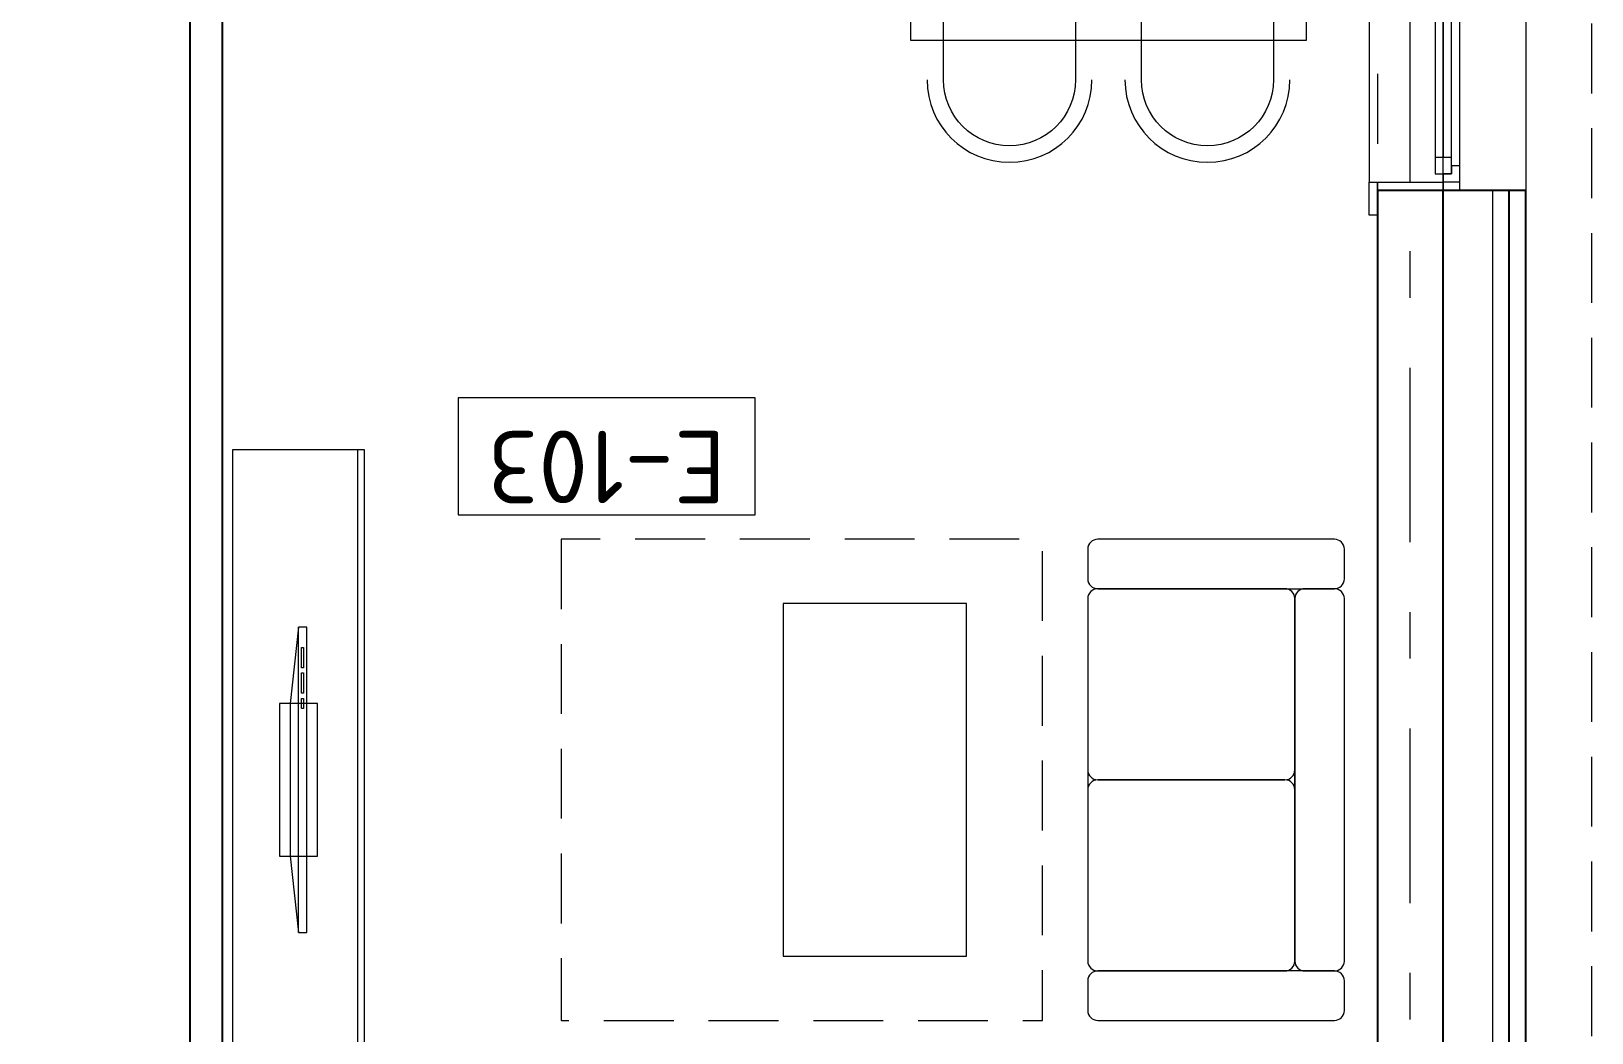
# Model space of a CAD drawing. Header units: millimetres. Extents: x 18162 to 7085488, y 72188 to 247925.
# Drawn here: x 682831 to 687561, y 79693 to 82728 of the extents above; entities that cross this region are included whole.
import ezdxf
from ezdxf.enums import TextEntityAlignment as Align

# ---------------------------------------------------------------- set-up
doc = ezdxf.new("R2010")
doc.units = ezdxf.units.MM
doc.header["$MEASUREMENT"] = 0
for name, pattern in [('Dashed', [423.333333, 211.666667, -211.666667]), ('Double Dashed', [1093.611073, 529.166651, -211.666656, 141.111112, -211.666656]), ('Hidden Line', [317.5, 211.666667, -105.833333]), ('Wipeout_Contour', [1000, 0, -1000])]:
    doc.linetypes.add(name, pattern=pattern)
for name, color, linetype in [('Archicad Windows', 7, 'Continuous'), ('Archicad Zone Stamps', 7, 'Continuous'), ('Interior - Furniture', 7, 'Continuous'), ('Model Unit - Zone A', 7, 'Continuous'), ('Structural - Bearing', 7, 'Continuous'), ('Structural - Grid', 7, 'Continuous')]:
    doc.layers.add(name, color=color, linetype=linetype)
doc.styles.add('GENERATED_STYLE_2', font='')
doc.styles.add('GENERATED_STYLE_3', font='', dxfattribs={"width": 0.8})
doc.styles.get('GENERATED_STYLE_2').set_extended_font_data('ISOCPEUR MON')
doc.styles.get('GENERATED_STYLE_3').set_extended_font_data('ISOCPEUR MON')

# ---------------------------------------------------------------- blocks, each defined once
blk = doc.blocks.new('Carpet 27[179]_3', base_point=(684437.6, 79730.2))
at = {"layer": 'Interior - Furniture', "color": 7, "linetype": 'Hidden Line', "lineweight": 5, "flags": 128}
blk.add_lwpolyline([(684437.6, 81188.5), (684437.6, 79730.2), (685896, 79730.2), (685896, 81188.5)], close=True, dxfattribs=at)
blk = doc.blocks.new('Зочны өрөө_E-103_58_3', base_point=(684818.3, 81801.8))
at = {"layer": 'Archicad Zone Stamps', "color": 7, "linetype": 'Continuous', "lineweight": 5}
for p, q in [((685025.1, 81617.4), (684125.1, 81617.4)), ((684125.1, 81617.4), (684125.1, 81262.5)), ((685025.1, 81262.5), (685025.1, 81617.4)), ((684125.1, 81262.5), (685025.1, 81262.5))]:
    blk.add_line(p, q, dxfattribs=at)
at = {"layer": 'Archicad Zone Stamps', "color": 7, "lineweight": 5, "style": 'GENERATED_STYLE_2'}
for tag, p in [('DUMMY_861', (684212.9, 81298)), ('ROOM_NUMBER', (684575.1, 81298))]:
    blk.add_attdef(tag, text='', height=220, rotation=180, dxfattribs=at).set_placement(p, align=Align.TOP_CENTER)
blk = doc.blocks.new('Window 27[55]_3', base_point=(636137.8, 0))
at = {"layer": 'Archicad Windows', "color": 7, "linetype": 'Continuous', "lineweight": 13}
for p, q in [((686886.3, 83420.7), (686886.3, 83520.7)), ((686886.3, 83520.7), (686911.3, 83520.7)), ((686911.3, 83520.7), (686911.3, 83420.7)), ((686911.3, 83445.7), (686911.3, 83520.7)), ((686911.3, 83445.7), (686911.3, 83520.7)), ((686911.3, 83420.7), (686911.3, 83445.7)), ((686911.3, 83445.7), (687111.3, 83445.7)), ((687111.3, 83445.7), (686911.3, 83445.7)), ((687111.3, 83445.7), (686911.3, 83445.7)), ((687111.3, 83445.7), (687111.3, 83420.7)), ((687111.3, 83445.7), (687111.3, 83420.7)), ((687161.3, 83445.7), (687111.3, 83445.7)), ((687161.3, 83445.7), (687111.3, 83445.7)), ((687161.3, 83420.7), (687161.3, 83445.7)), ((687261.3, 83445.7), (687161.3, 83445.7)), ((687311.3, 83445.7), (687261.3, 83445.7)), ((687361.3, 83445.7), (687311.3, 83445.7)), ((687361.3, 83445.7), (687361.3, 82245.7)), ((686886.3, 83420.7), (686886.3, 82270.7)), ((686911.3, 83420.7), (686886.3, 83420.7)), ((687111.3, 83420.7), (686911.3, 83420.7)), ((687111.3, 83420.7), (687111.3, 83395.7)), ((687161.3, 83420.7), (687111.3, 83420.7)), ((687161.3, 83370.7), (687161.3, 83420.7)), ((687086.3, 83395.7), (687086.3, 83345.7)), ((687136.3, 83395.7), (687086.3, 83395.7)), ((687111.3, 83395.7), (687136.3, 83395.7)), ((687136.3, 83395.7), (687136.3, 83370.7)), ((687136.3, 83345.7), (687136.3, 83395.7)), ((687136.3, 83370.7), (687161.3, 83370.7)), ((687161.3, 82320.7), (687161.3, 83370.7)), ((687086.3, 83345.7), (687086.3, 82345.7)), ((687086.3, 83345.7), (687136.3, 83345.7)), ((687086.3, 83345.7), (687086.3, 82345.7)), ((687111.3, 83345.7), (687111.3, 82345.7)), ((687136.3, 82345.7), (687136.3, 83345.7)), ((687136.3, 82345.7), (687086.3, 82345.7)), ((687086.3, 82345.7), (687086.3, 82295.7)), ((687136.3, 82295.7), (687136.3, 82345.7)), ((687161.3, 82320.7), (687136.3, 82320.7)), ((687136.3, 82320.7), (687136.3, 82295.7)), ((687161.3, 82270.7), (687161.3, 82320.7)), ((686886.3, 82170.7), (686886.3, 82270.7)), ((686886.3, 82270.7), (686911.3, 82270.7)), ((686911.3, 82245.7), (686911.3, 82270.7)), ((686911.3, 82270.7), (687111.3, 82270.7)), ((686911.3, 82270.7), (686911.3, 82170.7)), ((687086.3, 82295.7), (687136.3, 82295.7)), ((687136.3, 82295.7), (687111.3, 82295.7)), ((687111.3, 82295.7), (687111.3, 82270.7)), ((687111.3, 82270.7), (687111.3, 82245.7)), ((687111.3, 82270.7), (687111.3, 82245.7)), ((687161.3, 82270.7), (687111.3, 82270.7)), ((687161.3, 82245.7), (687161.3, 82270.7)), ((687111.3, 82245.7), (686911.3, 82245.7)), ((687111.3, 82245.7), (686911.3, 82245.7)), ((687111.3, 82245.7), (686911.3, 82245.7)), ((686911.3, 82245.7), (686911.3, 82170.7)), ((686911.3, 82245.7), (686911.3, 82170.7)), ((687161.3, 82245.7), (687111.3, 82245.7)), ((687161.3, 82245.7), (687111.3, 82245.7)), ((687261.3, 82245.7), (687161.3, 82245.7)), ((687311.3, 82245.7), (687261.3, 82245.7)), ((687361.3, 82245.7), (687311.3, 82245.7)), ((686911.3, 82170.7), (686886.3, 82170.7))]:
    blk.add_line(p, q, dxfattribs=at)
at = {"layer": 'Archicad Windows', "color": 7, "linetype": 'Dashed', "lineweight": 13}
blk.add_line((686911.3, 83445.7), (686911.3, 82245.7), dxfattribs=at)
blk = doc.blocks.new('Dining Table Rectangle 27[246]_3', base_point=(686096.3, 83051))
at = {"layer": 'Interior - Furniture', "color": 7, "linetype": 'Continuous', "lineweight": 5, "flags": 128}
for points in [[(685596.3, 83251), (685996.3, 83251), (685996.3, 83521, 1), (685596.3, 83521)], [(686196.3, 83251), (686596.3, 83251), (686596.3, 83521, 1), (686196.3, 83521)], [(685596.3, 82851), (685996.3, 82851), (685996.3, 82581, -1), (685596.3, 82581)], [(686196.3, 82851), (686596.3, 82851), (686596.3, 82581, -1), (686196.3, 82581)]]:
    blk.add_lwpolyline(points, format="xyb", close=True, dxfattribs=at)
blk.add_lwpolyline([(685496.3, 82701), (686696.3, 82701), (686696.3, 83401), (685496.3, 83401)], close=True, dxfattribs=at)
at = {"layer": 'Interior - Furniture', "color": 7, "linetype": 'Continuous', "lineweight": 5}
for centre, start, end in [((685796.3, 83521), 0, 180), ((686396.3, 83521), 0, 180), ((685796.3, 82581), 180, 0), ((686396.3, 82581), 180, 0)]:
    blk.add_arc(centre, 250, start, end, dxfattribs=at)
blk = doc.blocks.new('Coffee Table 04 27[247]_3', base_point=(685110.1, 79924.6))
at = {"layer": 'Interior - Furniture', "color": 7, "linetype": 'Continuous', "lineweight": 5, "flags": 128}
blk.add_lwpolyline([(685110.1, 79924.6), (685666.4, 79924.6), (685666.4, 80994.1), (685110.1, 80994.1)], close=True, dxfattribs=at)
blk = doc.blocks.new('Sofa 01 27[248]_3', base_point=(686811.3, 81188.5))
at = {"layer": 'Interior - Furniture', "color": 7, "linetype": 'Continuous', "lineweight": 5}
for p, q in [((686781.3, 81188.5), (686063.6, 81188.5)), ((686033.6, 81158.5), (686033.6, 81068.5)), ((686811.3, 81068.5), (686811.3, 81158.5)), ((686631.3, 81038.5), (686063.6, 81038.5)), ((686631.3, 81038.5), (686063.6, 81038.5)), ((686063.6, 81038.5), (686781.3, 81038.5)), ((686781.3, 81038.5), (686691.3, 81038.5)), ((686033.6, 81008.5), (686033.6, 80489.4)), ((686033.6, 81008.5), (686033.6, 79910.2)), ((686661.3, 80489.4), (686661.3, 81008.5)), ((686661.3, 79910.2), (686661.3, 81008.5)), ((686661.3, 81008.5), (686661.3, 79910.2)), ((686811.3, 79910.2), (686811.3, 81008.5)), ((686033.6, 80429.4), (686033.6, 79910.2)), ((686063.6, 80459.4), (686631.3, 80459.4)), ((686631.3, 80459.4), (686063.6, 80459.4)), ((686661.3, 79910.2), (686661.3, 80429.4)), ((686033.6, 79850.2), (686033.6, 79760.2)), ((686063.6, 79880.2), (686631.3, 79880.2)), ((686063.6, 79880.2), (686631.3, 79880.2)), ((686781.3, 79880.2), (686063.6, 79880.2)), ((686691.3, 79880.2), (686781.3, 79880.2)), ((686811.3, 79760.2), (686811.3, 79850.2)), ((686063.6, 79730.2), (686781.3, 79730.2))]:
    blk.add_line(p, q, dxfattribs=at)
for centre, start, end in [((686063.6, 81158.5), 90, 180), ((686781.3, 81158.5), 0, 90), ((686063.6, 81068.5), 180, 270), ((686063.6, 81008.5), 90, 180), ((686063.6, 81008.5), 90, 180), ((686631.3, 81008.5), 0, 90), ((686631.3, 81008.5), 0, 90), ((686691.3, 81008.5), 90, 180), ((686781.3, 81068.5), 270, 0), ((686781.3, 81008.5), 0, 90), ((686063.6, 80489.4), 180, 270), ((686631.3, 80489.4), 270, 0), ((686063.6, 80429.4), 90, 180), ((686631.3, 80429.4), 0, 90), ((686063.6, 79910.2), 180, 270), ((686063.6, 79910.2), 180, 270), ((686631.3, 79910.2), 270, 0), ((686631.3, 79910.2), 270, 0), ((686691.3, 79910.2), 180, 270), ((686781.3, 79910.2), 270, 0), ((686063.6, 79850.2), 90, 180), ((686781.3, 79850.2), 0, 90), ((686063.6, 79760.2), 180, 270), ((686781.3, 79760.2), 270, 0)]:
    blk.add_arc(centre, 30, start, end, dxfattribs=at)
blk = doc.blocks.new('TV Stand Mounted 27[251]_3', base_point=(683841.3, 79459.4))
at = {"layer": 'Interior - Furniture', "color": 7, "linetype": 'Continuous', "lineweight": 5}
blk.add_line((683821.3, 79459.4), (683821.3, 81459.4), dxfattribs=at)
at = {"layer": 'Interior - Furniture', "color": 7, "linetype": 'Continuous', "lineweight": 5, "flags": 128}
blk.add_lwpolyline([(683841.3, 79459.4), (683841.3, 81459.4), (683441.3, 81459.4), (683441.3, 79459.4)], close=True, dxfattribs=at)
blk = doc.blocks.new('Flat Panel TV 27[252]_3', base_point=(683666.3, 79996.6))
at = {"layer": 'Interior - Furniture', "color": 7, "linetype": 'Continuous', "lineweight": 5}
for p, q in [((683641.3, 79996.6), (683641.3, 80922.1)), ((683650.1, 80798.7), (683650.1, 80860.4)), ((683650.1, 80860.4), (683656.3, 80860.4)), ((683656.3, 80860.4), (683656.3, 80798.7)), ((683656.3, 80798.7), (683650.1, 80798.7)), ((683650.1, 80721.6), (683650.1, 80783.3)), ((683650.1, 80783.3), (683656.3, 80783.3)), ((683656.3, 80783.3), (683656.3, 80721.6)), ((683656.3, 80721.6), (683650.1, 80721.6)), ((683650.1, 80675.3), (683650.1, 80706.2)), ((683650.1, 80706.2), (683656.3, 80706.2)), ((683656.3, 80706.2), (683656.3, 80675.3)), ((683656.3, 80675.3), (683650.1, 80675.3))]:
    blk.add_line(p, q, dxfattribs=at)
at = {"layer": 'Interior - Furniture', "color": 7, "linetype": 'Continuous', "lineweight": 5, "flags": 128}
for points in [[(683666.3, 79996.6), (683666.3, 80922.1), (683641.3, 80922.1), (683616.3, 80690.7), (683616.3, 80228), (683641.3, 79996.6)], [(683699.2, 80228), (683699.2, 80690.7), (683583.5, 80690.7), (683583.5, 80228)]]:
    blk.add_lwpolyline(points, close=True, dxfattribs=at)
blk = doc.blocks.new('Standard grid marker[327]_3', base_point=(687011.3, 72524.1))
at = {"layer": 'Structural - Grid', "color": 13, "linetype": 'Double Dashed', "lineweight": 13}
blk.add_line((687011.3, 73524.1), (687011.3, 100185.5), dxfattribs=at)
at = {"layer": 'Structural - Grid', "color": 13, "lineweight": 13, "style": 'GENERATED_STYLE_3'}
blk.add_attdef('AC_MarkerText_1', text='', height=250, rotation=180, dxfattribs=at).set_placement((687011.3, 101360.5), align=Align.TOP_CENTER)

msp = doc.modelspace()

# ---------------------------------------------------------------- linework, layer by layer
at = {"layer": 'Structural - Bearing', "color": 7, "linetype": 'Hidden Line', "lineweight": 13, "flags": 128}
msp.add_lwpolyline([(687561.3, 78095), (687561.3, 96995.8)], dxfattribs=at)
at = {"layer": 'Structural - Bearing', "color": 7, "linetype": 'Continuous', "lineweight": 13, "flags": 128}
msp.add_lwpolyline([(656911.3, 96745.7), (656911.3, 78545.7), (687111.3, 78545.7), (687111.3, 96745.7), (673911.3, 96745.7), (673911.3, 92545.7), (671411.3, 92545.7), (671411.3, 96745.7)], close=True, dxfattribs=at)

# ---------------------------------------------------------------- block references
at = {"layer": 'Interior - Furniture', "color": 7, "linetype": 'Continuous', "lineweight": 5}
for name, p in [('Dining Table Rectangle 27[246]_3', (686096.3, 83051)), ('TV Stand Mounted 27[251]_3', (683841.3, 79459.4)), ('Sofa 01 27[248]_3', (686811.3, 81188.5)), ('Coffee Table 04 27[247]_3', (685110.1, 79924.6)), ('Flat Panel TV 27[252]_3', (683666.3, 79996.6))]:
    msp.add_blockref(name, p, dxfattribs=at)
at = {"layer": 'Interior - Furniture', "color": 7, "linetype": 'Hidden Line', "lineweight": 5}
msp.add_blockref('Carpet 27[179]_3', (684437.6, 79730.2), dxfattribs=at)
at = {"layer": 'Model Unit - Zone A', "color": 7, "linetype": 'Continuous', "lineweight": 5}
msp.add_blockref('Зочны өрөө_E-103_58_3', (684818.3, 81801.8), dxfattribs=at).add_auto_attribs({'ROOM_NUMBER': 'E-103'})

# ---------------------------------------------------------------- wipeouts: each hides what was drawn before it
at = {"color": 254, "linetype": 'Wipeout_Contour', "lineweight": 0, "ltscale": 2768053.115366282}
msp.add_wipeout([(687311.3, 82245.7), (687311.3, 78345.7), (687361.3, 78345.7), (687361.3, 82245.7)], dxfattribs=at).dxf.layer = 'Structural - Bearing'

# ---------------------------------------------------------------- next in the draw order: linework, layer by layer
at = {"layer": 'Structural - Bearing', "color": 7, "linetype": 'Hidden Line', "lineweight": 13, "flags": 128}
msp.add_lwpolyline([(687361.3, 96995.8), (687361.3, 78295)], dxfattribs=at)
at = {"layer": 'Structural - Bearing', "color": 7, "linetype": 'Continuous', "lineweight": 25, "flags": 128}
msp.add_lwpolyline([(687361.3, 78345.7), (687361.3, 82245.7)], dxfattribs=at)

# ---------------------------------------------------------------- next in the draw order: wipeouts: each hides what was drawn before it
at = {"color": 254, "linetype": 'Wipeout_Contour', "lineweight": 0, "ltscale": 2752787.353548027}
msp.add_wipeout([(683311.3, 84045.7), (683311.3, 78745.7), (683411.3, 78745.7), (683411.3, 84045.7)], dxfattribs=at).dxf.layer = 'Structural - Bearing'
at = {"color": 254, "linetype": 'Wipeout_Contour', "lineweight": 0, "ltscale": 2767865.796731623}
msp.add_wipeout([(687261.3, 82245.7), (687261.3, 78395.7), (687311.3, 78395.7), (687311.3, 82245.7)], dxfattribs=at).dxf.layer = 'Structural - Bearing'

# ---------------------------------------------------------------- next in the draw order: linework, layer by layer
at = {"layer": 'Structural - Bearing', "color": 7, "linetype": 'Continuous', "lineweight": 25}
for p in [(687311.3, 78395.7), (687361.3, 82245.7)]:
    msp.add_line(p, (687311.3, 82245.7), dxfattribs=at)
at = {"layer": 'Structural - Bearing', "color": 7, "linetype": 'Continuous', "lineweight": 25, "flags": 128}
for points in [[(683311.3, 84045.7), (683311.3, 78745.7)], [(683411.3, 78745.7), (683411.3, 84045.7)]]:
    msp.add_lwpolyline(points, dxfattribs=at)

# ---------------------------------------------------------------- next in the draw order: wipeouts: each hides what was drawn before it
at = {"color": 254, "linetype": 'Wipeout_Contour', "lineweight": 0, "ltscale": 3459568.545141213}
msp.add_wipeout([(687111.3, 78545.7), (687261.3, 78545.7), (687261.3, 82245.7), (687161.3, 82245.7), (687111.3, 82245.7)], dxfattribs=at).dxf.layer = 'Structural - Bearing'

# ---------------------------------------------------------------- next in the draw order: linework, layer by layer
at = {"layer": 'Structural - Bearing', "color": 7, "linetype": 'Continuous', "lineweight": 25}
for p, q in [((687261.3, 82245.7), (687161.3, 82245.7)), ((687311.3, 82245.7), (687261.3, 82245.7))]:
    msp.add_line(p, q, dxfattribs=at)
at = {"layer": 'Structural - Bearing', "color": 7, "linetype": 'Continuous', "lineweight": 13}
msp.add_line((687261.3, 78545.7), (687261.3, 82245.7), dxfattribs=at)

# ---------------------------------------------------------------- next in the draw order: wipeouts: each hides what was drawn before it
at = {"color": 254, "linetype": 'Wipeout_Contour', "lineweight": 0, "ltscale": 2766852.777562352}
msp.add_wipeout([(687111.3, 82245.7), (686911.3, 82245.7), (686911.3, 78745.7), (687111.3, 78745.7)], dxfattribs=at).dxf.layer = 'Structural - Bearing'

# ---------------------------------------------------------------- next in the draw order: linework, layer by layer
at = {"layer": 'Structural - Bearing', "color": 7, "linetype": 'Continuous', "lineweight": 25}
for p, q in [((686911.3, 82245.7), (686911.3, 82170.7)), ((687111.3, 82245.7), (686911.3, 82245.7)), ((687111.3, 78745.7), (687111.3, 82245.7)), ((687161.3, 82245.7), (687111.3, 82245.7))]:
    msp.add_line(p, q, dxfattribs=at)
at = {"layer": 'Structural - Bearing', "color": 7, "linetype": 'Continuous', "lineweight": 25, "flags": 128}
msp.add_lwpolyline([(686911.3, 82245.7), (686911.3, 78745.7)], dxfattribs=at)

# ---------------------------------------------------------------- next in the draw order: block references
at = {"layer": 'Archicad Windows', "color": 7, "linetype": 'Continuous', "lineweight": 13}
msp.add_blockref('Window 27[55]_3', (636137.8, 0), dxfattribs=at)
at = {"layer": 'Structural - Grid', "color": 13, "linetype": 'Continuous', "lineweight": 13}
msp.add_blockref('Standard grid marker[327]_3', (687011.3, 72524.1), dxfattribs=at)

doc.saveas('drawing.dxf')
